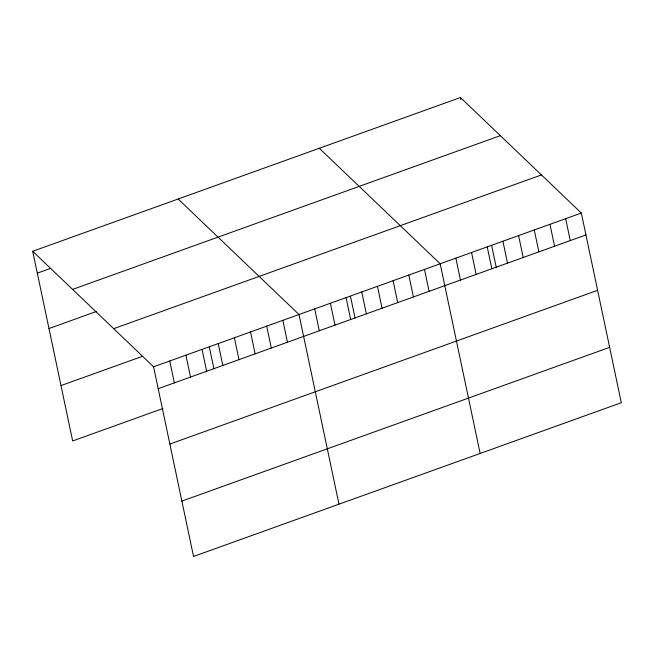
<?xml version="1.0" encoding="UTF-8"?>
<svg xmlns="http://www.w3.org/2000/svg" width="654" height="654" viewBox="0 0 654 654"><rect width="100%" height="100%" fill="white"/><g stroke="black" fill="none" stroke-linecap="round" stroke-linejoin="round"><path stroke-width="0.98" d="M32.7 251.283L460.457 97.536L581.332 213.049L621.3 402.717L193.543 556.464L153.576 366.796L32.7 251.283L72.668 440.951L162.977 408.488M37.311 273.176L50.62 268.393M72.586 289.403L500.343 135.656M48.985 328.537L96.506 311.459M113.69 328.676L541.438 174.929M61.002 385.582L141.804 356.544M153.576 366.796L581.332 213.049M158.186 388.689L585.943 234.941M169.86 444.058L597.609 290.311M181.877 501.103L609.634 347.348M319.299 148.27L440.175 263.783L480.142 453.451M178.133 199.004L299.009 314.525L338.985 504.193M565.645 218.689L570.263 240.582M549.965 224.322L554.576 246.215M534.277 229.963L538.888 251.855M518.589 235.595L523.208 257.488M502.91 241.236L507.52 263.129M460.457 97.536L460.874 99.522M491.677 245.675L496.255 267.429M487.222 246.877L491.841 268.769M471.542 252.509L476.153 274.402M455.854 258.15L460.473 280.043M424.487 269.423L429.098 291.316M408.799 275.064L413.418 296.957M393.119 280.697L397.73 302.589M377.432 286.338L382.05 308.23M361.752 291.97L366.363 313.863M350.511 296.417L355.097 318.163M346.064 297.611L350.675 319.504M330.384 303.252L334.995 325.144M314.697 308.884L319.307 330.777M282.855 320.329L287.466 342.222M266.693 326.142L271.304 348.034M250.531 331.946L255.15 353.839M234.377 337.758L238.988 359.651M218.215 343.563L222.826 365.455M209.354 347.151L213.94 368.905M202.053 349.375L206.664 371.268M185.891 355.179L190.51 377.072M169.738 360.992L174.348 382.884"/></g></svg>
